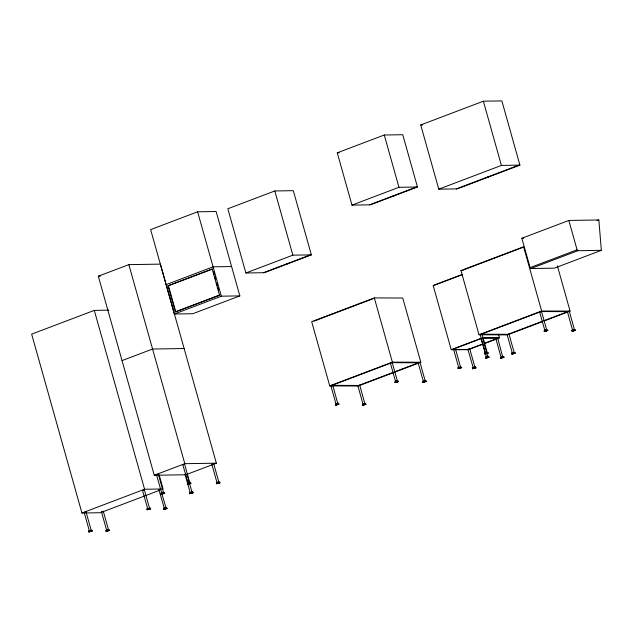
<?xml version="1.0" encoding="UTF-8"?>
<svg xmlns="http://www.w3.org/2000/svg" width="633" height="633" viewBox="0 0 633 633"><rect width="100%" height="100%" fill="white"/><g stroke="black" fill="none" stroke-linecap="round" stroke-linejoin="round"><path stroke-width="0.95" d="M89.34 530.85L84.181 512.501L85.028 512.105L86.033 511.97L91.192 530.319M86.033 511.97L85.186 512.366M106.621 530.185L101.462 511.844L102.783 511.329L103.314 511.306L108.472 529.655L106.668 530.217M103.314 511.306L101.517 511.868M147.663 508.655L142.496 490.353L143.818 489.839L144.348 489.815L149.499 508.164L147.813 508.726M144.348 489.815L143.256 490.282M161.692 493.115L156.486 474.742L157.577 474.283L158.337 474.212L163.496 492.553L163.1 492.806M158.321 474.252L157.941 474.457M164.295 508.323L158.978 489.942L160.774 489.388M163.48 492.601L162.254 492.767M165.585 508.006L165.981 507.761L161.913 493.962L163.749 493.471L162.064 494.033M188.262 483.129L182.779 464.772L183.388 464.448L184.63 464.242L189.702 482.686M190.193 492.656L184.986 474.283L185.833 473.888M187.93 483.121L189.781 482.583M190.145 492.632L190.755 492.308M191.981 492.142L189.678 483.841M218.701 482.093L217.008 482.655L211.849 464.305L212.466 463.981L213.701 463.775L218.86 482.117M213.693 463.815L211.849 464.305M336.534 403.981L336.004 403.996L330.845 385.655L331.463 385.331L332.697 385.117L337.769 403.569M336.004 403.996L337.856 403.466M364.331 403.593L363.01 404.107L357.851 385.758L358.46 385.434L359.702 385.228L364.861 403.577M359.686 385.268L359.307 385.473M397.207 380.868L395.53 381.382L390.363 363.081L390.972 362.756L392.215 362.551L397.366 380.9M392.199 362.59L391.598 362.875M423.833 381.224L423.303 381.24L418.144 362.891L418.753 362.567L419.995 362.361L425.139 380.75M419.988 362.408L418.199 362.923M423.303 381.24L424.395 380.781M453.505 349.123L455.356 348.585L460.515 366.934L458.672 367.425L453.505 349.123L454.035 349.099M455.356 348.585L454.265 349.052M473.215 367.726L467.89 349.353L468.982 348.894L469.741 348.823L474.9 367.164L474.505 367.409M485.337 352.897L480.123 334.525L480.74 334.2L481.974 333.987L487.133 352.336M486.476 357.044L480.993 338.679L481.389 338.433M487.79 356.664L482.686 338.117M485.282 352.866L486.373 352.407M486.152 357.028L486.548 356.783M501.629 356.767L501.027 357.044L495.861 338.742L496.945 338.283L497.712 338.212L502.649 356.727M497.696 338.251L495.861 338.742M512.287 352.977L507.128 334.628L508.449 334.121L508.979 334.097L514.138 352.446L512.445 353.008M502.855 356.601L501.866 356.696M544.791 330.299L539.64 311.95L540.962 311.444L541.492 311.42L546.643 329.769L546.034 330.094M541.476 311.468L540.875 311.745M573.902 329.595L572.58 330.109L567.421 311.768L568.03 311.444L569.273 311.23L574.432 329.579M569.265 311.278L567.477 311.792M92.078 530.153L88.406 531.103L89.008 531.15M150.393 507.998L146.721 508.956L147.718 508.94M515.025 352.28L511.353 353.23L512.35 353.214M481.966 334.034L480.653 334.501M109.192 529.607L105.687 530.446L106.692 530.43M365.581 403.53L363.848 403.553L362.369 404.432M461.235 366.895L457.73 367.726L458.735 367.71M487.861 352.288L484.356 353.127L485.353 353.111M575.152 329.532L571.646 330.371L572.651 330.355M89.419 530.747L90.859 530.304M338.299 403.561C339.953 402.366 333.631 404.147 335.68 404.305M190.232 482.678C191.878 481.484 185.556 483.264 187.605 483.422M397.817 380.995C399.463 379.792 393.14 381.572 395.19 381.731M192.44 492.197L192.93 491.841L189.504 492.957M219.303 482.219C220.925 481.04 214.761 482.742 216.684 482.955M425.598 380.805L426.08 380.449L422.456 381.549M503.314 356.656L503.797 356.3L500.371 357.416M545.013 330.133L546.643 329.769M488.075 356.743C491.002 355.042 482.196 357.898 486.674 357.17M163.567 492.806C166.558 491.248 158.329 493.542 161.708 493.329M474.979 367.417C477.947 365.85 469.749 368.161 473.12 367.939M166.06 508.006C169.035 506.44 160.829 508.75 164.2 508.528M337.27 152.83L384.255 135.011L402.762 134.718L417.456 187.004L370.471 204.823L351.972 205.116L337.27 152.83L339.217 152.798M420.723 124.962L483.367 101.201L501.866 100.908L519.915 165.118L457.271 188.879L438.772 189.172L420.723 124.962L422.662 124.93M197.623 211.794L150.638 229.613L174.36 314.008L192.859 313.707L239.844 295.896L216.122 211.501L197.623 211.794L221.344 296.189L239.844 295.896M274.817 190.96L227.833 208.779L245.881 272.989L264.38 272.696L311.365 254.877L293.316 190.668L274.817 190.96L292.865 255.17L311.365 254.877M185.817 474.766L154.262 475.272L98.313 276.21L128.847 264.634L160.402 264.127L216.359 463.19L186.719 474.426M351.972 205.116L398.956 187.297L417.456 187.004M369.474 204.839L416.459 187.02M108.908 310.154L94.293 310.384L31.65 334.137L81.934 513.023L100.441 512.722L159.397 490.361M166.107 284.652L213.092 266.833L231.591 266.54M167.951 285.752L212.158 268.985L219.501 295.089L219.999 295.081L175.792 311.847L168.449 285.744L167.951 285.752L175.286 311.855L219.501 295.089M168.449 285.744L212.664 268.978M438.772 189.172L501.415 165.419L519.915 165.118M456.274 188.895L518.918 165.134M245.881 272.989L292.865 255.17M263.383 272.712L310.368 254.893M174.36 314.008L221.344 296.189M122.034 360.604L152.569 349.028L184.132 348.522M521.853 238.269L568.838 220.45L598.842 219.968L601.35 250.336L554.366 268.155L530.865 268.527A0.965 0.475 69.2 0 1 530.106 267.617L521.853 238.269L523.792 238.237M395.016 372.022L420.81 362.242L402.762 298.032L374.325 297.914L311.673 321.675L329.73 385.885L358.167 386.003M313.968 321.137L372.837 298.808M507.444 334.873L479.007 334.754L460.951 270.544L523.602 246.791L541.65 311.001L570.088 311.112L557.349 265.789M463.245 270.006L523.032 247.329M596.998 220.664L598.842 219.968M462.652 274.311L433.17 285.491L451.218 349.701L468.135 349.717M434.396 285.222L462.478 274.572M530.106 267.617L577.09 249.806A0.965 0.475 69.2 0 0 577.85 250.715L601.35 250.336M530.865 268.527L577.85 250.715M329.73 385.885L392.373 362.131L420.81 362.242M332.934 384.999L390.885 363.026M479.007 334.754L541.65 311.001M540.163 311.895L481.294 334.216L508.006 334.327L567.801 311.65L541.088 311.547M451.218 349.701L481.618 338.172M481.436 338.441L452.445 349.432L468.341 349.448M359.085 385.647L393.172 372.726M469.243 349.099L482.837 343.948M484.649 343.26L498.234 338.109L482.338 338.093M469.061 349.369L482.876 344.123M484.72 343.426L499.461 337.84L498.432 334.169M508.362 334.525L542.449 321.596M544.293 320.899L570.088 311.112M154.262 475.272L184.804 463.688L216.359 463.19M81.934 513.023L144.577 489.262L163.085 488.969L159.073 474.695M473.444 367.449L474.9 367.164M546.279 330.173C550.473 328.456 541.46 330.616 544.863 330.537M486.761 356.703L488.003 356.498M164.746 507.967L165.981 507.761M183.776 464.638L182.826 464.796M468.657 349.281L467.945 349.376M396.282 381.359L395.847 381.446M157.245 474.671L156.486 474.742M185.746 474.212L184.986 474.283M159.738 489.871L158.978 489.942M191.237 492.173L191.997 492.102M540.171 311.934L539.64 311.95M390.893 363.065L390.411 363.105M331.375 385.632L330.845 385.655M424.624 380.726L425.154 380.71M487.592 177.011L488.597 176.995M392.966 195.929L393.963 195.913M286.876 263.803L287.873 263.787M98.313 276.21L100.283 276.178M190.058 277.365L190.557 277.357M482.544 337.824L499.461 337.84M460.951 270.544L462.913 270.552M391.811 362.669L418.524 362.78L358.729 385.457L332.966 385.355M568.838 220.45L577.09 249.806M483.367 101.201L501.415 165.419M384.255 135.011L398.956 187.297M374.325 297.914L392.373 362.131M213.448 271.771L214.231 274.572M214.761 276.439L215.544 279.232M216.589 282.959L217.38 285.76M217.902 287.619L218.686 290.42M128.847 264.634L184.804 463.688M187.099 474.671L187.874 477.424M188.389 479.26L189.156 482.006M94.293 310.384L144.577 489.262M89.609 531.72L91.445 531.229L89.609 531.72M106.89 531.063L108.734 530.573L106.961 531.008M147.916 509.573L149.76 509.082L147.916 509.573M164.398 509.169L166.242 508.679L164.398 509.169M188.199 483.992L190.042 483.501L188.199 483.992M190.414 493.511L192.25 493.02L190.414 493.511M217.277 483.525L219.121 483.034L217.277 483.525M336.273 404.875L338.117 404.384L336.273 404.875M363.279 404.978L365.114 404.487L363.279 404.978M395.783 382.3L397.627 381.818L395.862 382.245M423.572 382.118L425.408 381.628L423.643 382.055M458.933 368.343L460.777 367.852L458.933 368.343M473.318 368.572L475.161 368.082L473.397 368.517M485.551 353.744L487.394 353.254L485.551 353.744M486.421 357.906L488.257 357.416L486.421 357.906M501.281 357.962L503.124 357.471L501.281 357.962M512.556 353.855L514.392 353.364L512.556 353.855M545.068 331.178L546.904 330.687L545.068 331.178M572.849 330.988L574.685 330.497L572.849 330.988M88.707 531.934L92.378 530.976L88.707 531.934M105.988 531.269L109.659 530.319L105.988 531.269M147.022 509.779L150.694 508.829L147.022 509.779M161.011 494.167L164.683 493.218L161.011 494.167M163.504 509.375L167.175 508.418L163.504 509.375M187.305 484.198L190.976 483.248L187.305 484.198M189.512 493.716L193.184 492.759L189.512 493.716M216.375 483.739L220.047 482.781L216.375 483.739M335.371 405.08L339.043 404.123L335.371 405.08M362.377 405.191L366.048 404.234L362.377 405.191M394.889 382.514L398.561 381.557L394.889 382.514M422.67 382.324L426.341 381.367L422.67 382.324M458.031 368.548L461.702 367.599L458.031 368.548M472.416 368.778L476.087 367.828L472.416 368.778M484.649 353.95L488.32 353L484.649 353.95M485.519 358.112L489.19 357.154L485.519 358.112M500.387 358.175L504.058 357.218L500.387 358.175M511.654 354.061L515.325 353.103L511.654 354.061M544.166 331.383L547.838 330.426L544.166 331.383M571.947 331.194L575.619 330.244L571.947 331.194"/></g></svg>
